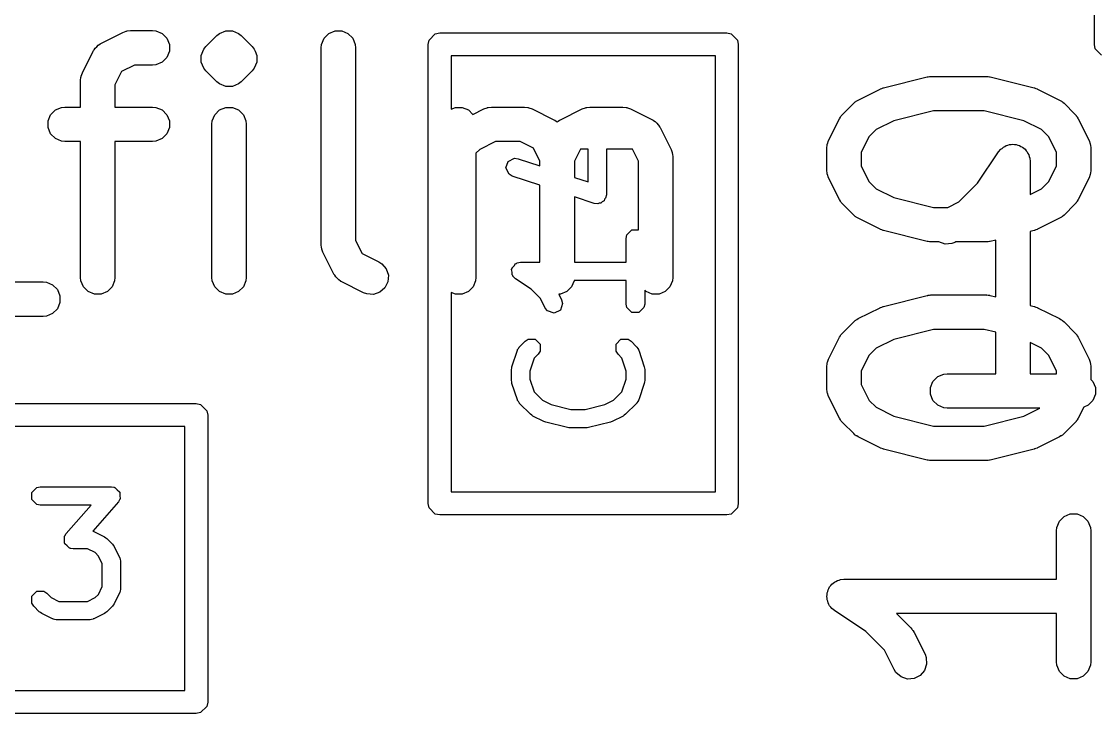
# Model space of a CAD drawing. Header units: inches. Extents: x 1.92 to 4.46, y -4.34 to -2.08.
# Drawn here: x 2.6882 to 2.8727, y -3.4278 to -3.3091 of the extents above; entities that cross this region are included whole.
import ezdxf

# ---------------------------------------------------------------- set-up
doc = ezdxf.new("R2010")
doc.units = ezdxf.units.IN
doc.header["$MEASUREMENT"] = 0
doc.layers.add('BLACK', color=250, linetype='CONTINUOUS')

msp = doc.modelspace()

# ---------------------------------------------------------------- linework, layer by layer
at = {"layer": 'BLACK', "linetype": 'CONTINUOUS'}
for p, q in [((2.87205, -3.31299), (2.87205, -3.29665)), ((2.70179, -3.31281), (2.70554, -3.31093)), ((2.70554, -3.31093), (2.70608, -3.31073)), ((2.70608, -3.31073), (2.70619, -3.31072)), ((2.70619, -3.31072), (2.70629, -3.31068)), ((2.70629, -3.31068), (2.70686, -3.31062)), ((2.70686, -3.31062), (2.71061, -3.31062)), ((2.71061, -3.31062), (2.71119, -3.31068)), ((2.71119, -3.31068), (2.71225, -3.31112)), ((2.71225, -3.31112), (2.71307, -3.31194)), ((2.72165, -3.31149), (2.72209, -3.31112)), ((2.72209, -3.31112), (2.72316, -3.31068)), ((2.72316, -3.31068), (2.72431, -3.31068)), ((2.72431, -3.31068), (2.72431, -3.31068)), ((2.72431, -3.31068), (2.72538, -3.31112)), ((2.72538, -3.31112), (2.72582, -3.31149)), ((2.74003, -3.31194), (2.74084, -3.31112)), ((2.74084, -3.31112), (2.74191, -3.31068)), ((2.74191, -3.31068), (2.74306, -3.31068)), ((2.74306, -3.31068), (2.74412, -3.31112)), ((2.74412, -3.31112), (2.74494, -3.31194)), ((2.75802, -3.31224), (2.75909, -3.31117)), ((2.75909, -3.31117), (2.75984, -3.31102)), ((2.75984, -3.31102), (2.80906, -3.31102)), ((2.80906, -3.31102), (2.80981, -3.31117)), ((2.80981, -3.31117), (2.81087, -3.31224)), ((2.7013, -3.31312), (2.70159, -3.31293)), ((2.70159, -3.31293), (2.70165, -3.31289)), ((2.70165, -3.31289), (2.7017, -3.31287)), ((2.7017, -3.31287), (2.70179, -3.31281)), ((2.71307, -3.31194), (2.71351, -3.313)), ((2.71351, -3.313), (2.71351, -3.31415)), ((2.71977, -3.31336), (2.72165, -3.31149)), ((2.72582, -3.31149), (2.7277, -3.31336)), ((2.73953, -3.31358), (2.73959, -3.313)), ((2.73959, -3.313), (2.74003, -3.31194)), ((2.74494, -3.31194), (2.74538, -3.313)), ((2.74538, -3.313), (2.74543, -3.31358)), ((2.75787, -3.31299), (2.75802, -3.31224)), ((2.75787, -3.39173), (2.75787, -3.31299)), ((2.81087, -3.31224), (2.81102, -3.31299)), ((2.81102, -3.31299), (2.81102, -3.39173)), ((2.8722, -3.31375), (2.87205, -3.31299)), ((2.6986, -3.31788), (2.70047, -3.31413)), ((2.70047, -3.31413), (2.70053, -3.31403)), ((2.70053, -3.31403), (2.70055, -3.31399)), ((2.70055, -3.31399), (2.7006, -3.31393)), ((2.7006, -3.31393), (2.70078, -3.31364)), ((2.70078, -3.31364), (2.70106, -3.3134)), ((2.70106, -3.3134), (2.7013, -3.31312)), ((2.71351, -3.31415), (2.71307, -3.31522)), ((2.71896, -3.31487), (2.7194, -3.31381)), ((2.7194, -3.31381), (2.71977, -3.31336)), ((2.7277, -3.31336), (2.72806, -3.31381)), ((2.72806, -3.31381), (2.72821, -3.31415)), ((2.72821, -3.31415), (2.72851, -3.31487)), ((2.73953, -3.34732), (2.73953, -3.31358)), ((2.74543, -3.31358), (2.74543, -3.34662)), ((2.87326, -3.31481), (2.8722, -3.31375)), ((2.70756, -3.31653), (2.70531, -3.31765)), ((2.71061, -3.31653), (2.70756, -3.31653)), ((2.71119, -3.31647), (2.71061, -3.31653)), ((2.71225, -3.31603), (2.71119, -3.31647)), ((2.71307, -3.31522), (2.71225, -3.31603)), ((2.71896, -3.31603), (2.71896, -3.31487)), ((2.7194, -3.31709), (2.71896, -3.31603)), ((2.72851, -3.31603), (2.72806, -3.31709)), ((2.72851, -3.31487), (2.72851, -3.31603)), ((2.76181, -3.31496), (2.76181, -3.3241)), ((2.80709, -3.31496), (2.76181, -3.31496)), ((2.80709, -3.38976), (2.80709, -3.31496)), ((2.69834, -3.31862), (2.69838, -3.31853)), ((2.69838, -3.31853), (2.69839, -3.31842)), ((2.69839, -3.31842), (2.6986, -3.31788)), ((2.70531, -3.31765), (2.70419, -3.3199)), ((2.71977, -3.31754), (2.7194, -3.31709)), ((2.72165, -3.31941), (2.71977, -3.31754)), ((2.7277, -3.31754), (2.72582, -3.31941)), ((2.72806, -3.31709), (2.7277, -3.31754)), ((2.84341, -3.31856), (2.84351, -3.31855)), ((2.84351, -3.31855), (2.84355, -3.31853)), ((2.84355, -3.31853), (2.84377, -3.31851)), ((2.84377, -3.31851), (2.84398, -3.31848)), ((2.84398, -3.31848), (2.84402, -3.31849)), ((2.84402, -3.31849), (2.84412, -3.31848)), ((2.84412, -3.31848), (2.8535, -3.31848)), ((2.8535, -3.31848), (2.8536, -3.31849)), ((2.8536, -3.31849), (2.85364, -3.31848)), ((2.85364, -3.31848), (2.85386, -3.31851)), ((2.85386, -3.31851), (2.85407, -3.31853)), ((2.85407, -3.31853), (2.85411, -3.31855)), ((2.85411, -3.31855), (2.85421, -3.31856)), ((2.69828, -3.3192), (2.69834, -3.31862)), ((2.69828, -3.32375), (2.69828, -3.3192)), ((2.70419, -3.3199), (2.70419, -3.32375)), ((2.72209, -3.31978), (2.72165, -3.31941)), ((2.72316, -3.32022), (2.72209, -3.31978)), ((2.72431, -3.32022), (2.72316, -3.32022)), ((2.72316, -3.32022), (2.72316, -3.32022)), ((2.72538, -3.31978), (2.72431, -3.32022)), ((2.72431, -3.32022), (2.72431, -3.32022)), ((2.72582, -3.31941), (2.72538, -3.31978)), ((2.83591, -3.32044), (2.84341, -3.31856)), ((2.85421, -3.31856), (2.86171, -3.32044)), ((2.83156, -3.32254), (2.83531, -3.32066)), ((2.83531, -3.32066), (2.83535, -3.32065)), ((2.83535, -3.32065), (2.83536, -3.32063)), ((2.83536, -3.32063), (2.83561, -3.32055)), ((2.83561, -3.32055), (2.83585, -3.32046)), ((2.83585, -3.32046), (2.83587, -3.32045)), ((2.83587, -3.32045), (2.83591, -3.32044)), ((2.86171, -3.32044), (2.86176, -3.32045)), ((2.86176, -3.32045), (2.86178, -3.32046)), ((2.86178, -3.32046), (2.86202, -3.32055)), ((2.86202, -3.32055), (2.86226, -3.32063)), ((2.86226, -3.32063), (2.86228, -3.32065)), ((2.86228, -3.32065), (2.86232, -3.32066)), ((2.86232, -3.32066), (2.86607, -3.32254)), ((2.69397, -3.32424), (2.69504, -3.3238)), ((2.69504, -3.3238), (2.69561, -3.32375)), ((2.69561, -3.32375), (2.69828, -3.32375)), ((2.70419, -3.32375), (2.71061, -3.32375)), ((2.71061, -3.32375), (2.71119, -3.3238)), ((2.71119, -3.3238), (2.71225, -3.32424)), ((2.72209, -3.32424), (2.72316, -3.3238)), ((2.72316, -3.3238), (2.72431, -3.3238)), ((2.72431, -3.3238), (2.72538, -3.32424)), ((2.76181, -3.3241), (2.76253, -3.3238)), ((2.76253, -3.3238), (2.76368, -3.3238)), ((2.76368, -3.3238), (2.76475, -3.32424)), ((2.76551, -3.32501), (2.76741, -3.32406)), ((2.76741, -3.32406), (2.76795, -3.32385)), ((2.76795, -3.32385), (2.76805, -3.32384)), ((2.76805, -3.32384), (2.76815, -3.3238)), ((2.76815, -3.3238), (2.76873, -3.32375)), ((2.76873, -3.32375), (2.77435, -3.32375)), ((2.77435, -3.32375), (2.77493, -3.3238)), ((2.77493, -3.3238), (2.77503, -3.32384)), ((2.77503, -3.32384), (2.77513, -3.32385)), ((2.77513, -3.32385), (2.77567, -3.32406)), ((2.77567, -3.32406), (2.77942, -3.32593)), ((2.78053, -3.32593), (2.78428, -3.32406)), ((2.78428, -3.32406), (2.78482, -3.32385)), ((2.78482, -3.32385), (2.78493, -3.32384)), ((2.78493, -3.32384), (2.78503, -3.3238)), ((2.78503, -3.3238), (2.7856, -3.32375)), ((2.7856, -3.32375), (2.79123, -3.32375)), ((2.79123, -3.32375), (2.7918, -3.3238)), ((2.7918, -3.3238), (2.7919, -3.32384)), ((2.7919, -3.32384), (2.79201, -3.32385)), ((2.79201, -3.32385), (2.79255, -3.32406)), ((2.79255, -3.32406), (2.7963, -3.32593)), ((2.82891, -3.32496), (2.83079, -3.32309)), ((2.83079, -3.32309), (2.83101, -3.3229)), ((2.83101, -3.3229), (2.83107, -3.32285)), ((2.83107, -3.32285), (2.83115, -3.32279)), ((2.83115, -3.32279), (2.83124, -3.32272)), ((2.83124, -3.32272), (2.83131, -3.32269)), ((2.83131, -3.32269), (2.83156, -3.32254)), ((2.86607, -3.32254), (2.86632, -3.32269)), ((2.86632, -3.32269), (2.86639, -3.32272)), ((2.86639, -3.32272), (2.86647, -3.32279)), ((2.86647, -3.32279), (2.86656, -3.32285)), ((2.86656, -3.32285), (2.86661, -3.3229)), ((2.86661, -3.3229), (2.86684, -3.32309)), ((2.86684, -3.32309), (2.86871, -3.32496)), ((2.69272, -3.32612), (2.69316, -3.32506)), ((2.69316, -3.32506), (2.69397, -3.32424)), ((2.71225, -3.32424), (2.71307, -3.32506)), ((2.71307, -3.32506), (2.71351, -3.32612)), ((2.72084, -3.32612), (2.72128, -3.32506)), ((2.72128, -3.32506), (2.72209, -3.32424)), ((2.72538, -3.32424), (2.72619, -3.32506)), ((2.72619, -3.32506), (2.72663, -3.32612)), ((2.76475, -3.32424), (2.76551, -3.32501)), ((2.77942, -3.32593), (2.77952, -3.32599)), ((2.78044, -3.32599), (2.78053, -3.32593)), ((2.7963, -3.32593), (2.79639, -3.32599)), ((2.82649, -3.32948), (2.82836, -3.32573)), ((2.82836, -3.32573), (2.82852, -3.32548)), ((2.82852, -3.32548), (2.82855, -3.32541)), ((2.82855, -3.32541), (2.82861, -3.32533)), ((2.82861, -3.32533), (2.82867, -3.32524)), ((2.82867, -3.32524), (2.82873, -3.32519)), ((2.82873, -3.32519), (2.82891, -3.32496)), ((2.84449, -3.32438), (2.83766, -3.32609)), ((2.85314, -3.32438), (2.84449, -3.32438)), ((2.85997, -3.32609), (2.85314, -3.32438)), ((2.86871, -3.32496), (2.8689, -3.32519)), ((2.8689, -3.32519), (2.86895, -3.32524)), ((2.86895, -3.32524), (2.86901, -3.32533)), ((2.86901, -3.32533), (2.86908, -3.32541)), ((2.86908, -3.32541), (2.86911, -3.32548)), ((2.86911, -3.32548), (2.86926, -3.32573)), ((2.86926, -3.32573), (2.87114, -3.32948)), ((2.69272, -3.32727), (2.69272, -3.32612)), ((2.69316, -3.32834), (2.69272, -3.32727)), ((2.71351, -3.32727), (2.71307, -3.32834)), ((2.71351, -3.32612), (2.71351, -3.32727)), ((2.72078, -3.3267), (2.72084, -3.32612)), ((2.72078, -3.35295), (2.72078, -3.3267)), ((2.72663, -3.32612), (2.72669, -3.3267)), ((2.72669, -3.3267), (2.72669, -3.35295)), ((2.77952, -3.32599), (2.77957, -3.32601)), ((2.77957, -3.32601), (2.77962, -3.32606)), ((2.77962, -3.32606), (2.77991, -3.32624)), ((2.77991, -3.32624), (2.77998, -3.32632)), ((2.77998, -3.32632), (2.78004, -3.32624)), ((2.78004, -3.32624), (2.78033, -3.32606)), ((2.78033, -3.32606), (2.78039, -3.32601)), ((2.78039, -3.32601), (2.78044, -3.32599)), ((2.79639, -3.32599), (2.79644, -3.32601)), ((2.79644, -3.32601), (2.79649, -3.32606)), ((2.79649, -3.32606), (2.79679, -3.32624)), ((2.79679, -3.32624), (2.79703, -3.32652)), ((2.79703, -3.32652), (2.79731, -3.32676)), ((2.79731, -3.32676), (2.79749, -3.32705)), ((2.79749, -3.32705), (2.79754, -3.32711)), ((2.79754, -3.32711), (2.79756, -3.32716)), ((2.79756, -3.32716), (2.79762, -3.32725)), ((2.79762, -3.32725), (2.79949, -3.331)), ((2.83463, -3.3276), (2.83343, -3.3288)), ((2.83766, -3.32609), (2.83463, -3.3276)), ((2.863, -3.3276), (2.85997, -3.32609)), ((2.8642, -3.3288), (2.863, -3.3276)), ((2.69397, -3.32915), (2.69316, -3.32834)), ((2.69504, -3.32959), (2.69397, -3.32915)), ((2.69561, -3.32965), (2.69504, -3.32959)), ((2.71119, -3.32959), (2.71061, -3.32965)), ((2.71225, -3.32915), (2.71119, -3.32959)), ((2.71307, -3.32834), (2.71225, -3.32915)), ((2.82628, -3.33002), (2.82649, -3.32948)), ((2.83343, -3.3288), (2.83208, -3.3315)), ((2.86554, -3.3315), (2.8642, -3.3288)), ((2.87114, -3.32948), (2.87134, -3.33002)), ((2.69828, -3.32965), (2.69561, -3.32965)), ((2.69828, -3.35295), (2.69828, -3.32965)), ((2.71061, -3.32965), (2.70419, -3.32965)), ((2.70419, -3.32965), (2.70419, -3.35295)), ((2.76673, -3.331), (2.76606, -3.33167)), ((2.76943, -3.32965), (2.76673, -3.331)), ((2.77366, -3.32965), (2.76943, -3.32965)), ((2.7759, -3.33077), (2.77366, -3.32965)), ((2.77702, -3.33302), (2.7759, -3.33077)), ((2.78395, -3.33097), (2.78293, -3.33302)), ((2.78526, -3.33097), (2.78395, -3.33097)), ((2.78526, -3.33659), (2.78526, -3.33097)), ((2.7884, -3.33097), (2.7884, -3.33877)), ((2.79287, -3.33097), (2.7884, -3.33097)), ((2.7939, -3.33302), (2.79287, -3.33097)), ((2.79949, -3.331), (2.7997, -3.33154)), ((2.82617, -3.3308), (2.82623, -3.33023)), ((2.82617, -3.33455), (2.82617, -3.3308)), ((2.82623, -3.33023), (2.82627, -3.33013)), ((2.82627, -3.33013), (2.82628, -3.33002)), ((2.85204, -3.33681), (2.85562, -3.33143)), ((2.85562, -3.33143), (2.85562, -3.33142)), ((2.85562, -3.33142), (2.85563, -3.33142)), ((2.85563, -3.33142), (2.85599, -3.33098)), ((2.85563, -3.33142), (2.85563, -3.33142)), ((2.85599, -3.33098), (2.85623, -3.33082)), ((2.85623, -3.33082), (2.85644, -3.33061)), ((2.85644, -3.33061), (2.85671, -3.3305)), ((2.85671, -3.3305), (2.85695, -3.33034)), ((2.85695, -3.33034), (2.85723, -3.33028)), ((2.85723, -3.33028), (2.8575, -3.33017)), ((2.8575, -3.33017), (2.85779, -3.33017)), ((2.85779, -3.33017), (2.85808, -3.33011)), ((2.85808, -3.33011), (2.85836, -3.33017)), ((2.85836, -3.33017), (2.85866, -3.33017)), ((2.85866, -3.33017), (2.85892, -3.33028)), ((2.85892, -3.33028), (2.85921, -3.33033)), ((2.85921, -3.33033), (2.85945, -3.3305)), ((2.85945, -3.3305), (2.85972, -3.33061)), ((2.85972, -3.33061), (2.85993, -3.33081)), ((2.85993, -3.33081), (2.86017, -3.33097)), ((2.86017, -3.33097), (2.86033, -3.33122)), ((2.86033, -3.33122), (2.86054, -3.33142)), ((2.86054, -3.33142), (2.86065, -3.33169)), ((2.87134, -3.33002), (2.87135, -3.33013)), ((2.87135, -3.33013), (2.87139, -3.33023)), ((2.87139, -3.33023), (2.87145, -3.3308)), ((2.87145, -3.3308), (2.87145, -3.33455)), ((2.76606, -3.33167), (2.76606, -3.35295)), ((2.7712, -3.33419), (2.77158, -3.33305)), ((2.77158, -3.33305), (2.77266, -3.33251)), ((2.77266, -3.33251), (2.77327, -3.33259)), ((2.77327, -3.33259), (2.77702, -3.33384)), ((2.77702, -3.33384), (2.77702, -3.33302)), ((2.78293, -3.33302), (2.78293, -3.33581)), ((2.7939, -3.34481), (2.7939, -3.33302)), ((2.7997, -3.33154), (2.79971, -3.33165)), ((2.79971, -3.33165), (2.79975, -3.33175)), ((2.79975, -3.33175), (2.7998, -3.33232)), ((2.7998, -3.33232), (2.7998, -3.35295)), ((2.83208, -3.3315), (2.83208, -3.33385)), ((2.86065, -3.33169), (2.86081, -3.33193)), ((2.86081, -3.33193), (2.86086, -3.33222)), ((2.86086, -3.33222), (2.86098, -3.33249)), ((2.86098, -3.33249), (2.86103, -3.33306)), ((2.86103, -3.33306), (2.86103, -3.33306)), ((2.86103, -3.33306), (2.86103, -3.33306)), ((2.86103, -3.33306), (2.86103, -3.33306)), ((2.86103, -3.33306), (2.86103, -3.33873)), ((2.86554, -3.33385), (2.86554, -3.3315)), ((2.77174, -3.33527), (2.7712, -3.33419)), ((2.82623, -3.33513), (2.82617, -3.33455)), ((2.82627, -3.33523), (2.82623, -3.33513)), ((2.83208, -3.33385), (2.83343, -3.33655)), ((2.8642, -3.33655), (2.86554, -3.33385)), ((2.87139, -3.33513), (2.87135, -3.33523)), ((2.87145, -3.33455), (2.87139, -3.33513)), ((2.77227, -3.33558), (2.77174, -3.33527)), ((2.77702, -3.33716), (2.77227, -3.33558)), ((2.78293, -3.33581), (2.78526, -3.33659)), ((2.82628, -3.33533), (2.82627, -3.33523)), ((2.82649, -3.33587), (2.82628, -3.33533)), ((2.82836, -3.33962), (2.82649, -3.33587)), ((2.83343, -3.33655), (2.83463, -3.33775)), ((2.84883, -3.34001), (2.85204, -3.33681)), ((2.863, -3.33775), (2.8642, -3.33655)), ((2.87114, -3.33587), (2.86926, -3.33962)), ((2.87134, -3.33533), (2.87114, -3.33587)), ((2.87135, -3.33523), (2.87134, -3.33533)), ((2.77702, -3.35032), (2.77702, -3.33716)), ((2.7884, -3.33877), (2.78828, -3.33937)), ((2.83463, -3.33775), (2.83766, -3.33926)), ((2.86103, -3.33873), (2.863, -3.33775)), ((2.78633, -3.34026), (2.78293, -3.33913)), ((2.78293, -3.33913), (2.78293, -3.35032)), ((2.78694, -3.34034), (2.78633, -3.34026)), ((2.78717, -3.34023), (2.78694, -3.34034)), ((2.78743, -3.34023), (2.78717, -3.34023)), ((2.78769, -3.33997), (2.78743, -3.34023)), ((2.78802, -3.3398), (2.78769, -3.33997)), ((2.7881, -3.33956), (2.78802, -3.3398)), ((2.78828, -3.33937), (2.7881, -3.33956)), ((2.82852, -3.33987), (2.82836, -3.33962)), ((2.82855, -3.33994), (2.82852, -3.33987)), ((2.82861, -3.34002), (2.82855, -3.33994)), ((2.82867, -3.34011), (2.82861, -3.34002)), ((2.82873, -3.34016), (2.82867, -3.34011)), ((2.82891, -3.34039), (2.82873, -3.34016)), ((2.83079, -3.34226), (2.82891, -3.34039)), ((2.83766, -3.33926), (2.84449, -3.34097)), ((2.84691, -3.34097), (2.84883, -3.34001)), ((2.86871, -3.34039), (2.86684, -3.34226)), ((2.8689, -3.34016), (2.86871, -3.34039)), ((2.86895, -3.34011), (2.8689, -3.34016)), ((2.86901, -3.34002), (2.86895, -3.34011)), ((2.86908, -3.33994), (2.86901, -3.34002)), ((2.86911, -3.33987), (2.86908, -3.33994)), ((2.86926, -3.33962), (2.86911, -3.33987)), ((2.83101, -3.34245), (2.83079, -3.34226)), ((2.83107, -3.34251), (2.83101, -3.34245)), ((2.83115, -3.34256), (2.83107, -3.34251)), ((2.84449, -3.34097), (2.84691, -3.34097)), ((2.86656, -3.34251), (2.86647, -3.34256)), ((2.86661, -3.34245), (2.86656, -3.34251)), ((2.86684, -3.34226), (2.86661, -3.34245)), ((2.83124, -3.34263), (2.83115, -3.34256)), ((2.83131, -3.34266), (2.83124, -3.34263)), ((2.83156, -3.34282), (2.83131, -3.34266)), ((2.83531, -3.34469), (2.83156, -3.34282)), ((2.86607, -3.34282), (2.86232, -3.34469)), ((2.86632, -3.34266), (2.86607, -3.34282)), ((2.86639, -3.34263), (2.86632, -3.34266)), ((2.86647, -3.34256), (2.86639, -3.34263)), ((2.79182, -3.34627), (2.79194, -3.34567)), ((2.79194, -3.34567), (2.79279, -3.34481)), ((2.79279, -3.34481), (2.7939, -3.34481)), ((2.83535, -3.34471), (2.83531, -3.34469)), ((2.83536, -3.34472), (2.83535, -3.34471)), ((2.83561, -3.34481), (2.83536, -3.34472)), ((2.83585, -3.3449), (2.83561, -3.34481)), ((2.83587, -3.3449), (2.83585, -3.3449)), ((2.83591, -3.34492), (2.83587, -3.3449)), ((2.84341, -3.34679), (2.83591, -3.34492)), ((2.86171, -3.34492), (2.86103, -3.34509)), ((2.86103, -3.34509), (2.86103, -3.35776)), ((2.86176, -3.3449), (2.86171, -3.34492)), ((2.86178, -3.3449), (2.86176, -3.3449)), ((2.86202, -3.34481), (2.86178, -3.3449)), ((2.86226, -3.34472), (2.86202, -3.34481)), ((2.86228, -3.34471), (2.86226, -3.34472)), ((2.86232, -3.34469), (2.86228, -3.34471)), ((2.73959, -3.3479), (2.73953, -3.34732)), ((2.73963, -3.348), (2.73959, -3.3479)), ((2.73963, -3.3481), (2.73963, -3.348)), ((2.74543, -3.34662), (2.74656, -3.34887)), ((2.79182, -3.35032), (2.79182, -3.34627)), ((2.84351, -3.34681), (2.84341, -3.34679)), ((2.84355, -3.34682), (2.84351, -3.34681)), ((2.84377, -3.34684), (2.84355, -3.34682)), ((2.84398, -3.34687), (2.84377, -3.34684)), ((2.84402, -3.34687), (2.84398, -3.34687)), ((2.84412, -3.34688), (2.84402, -3.34687)), ((2.84537, -3.34688), (2.84412, -3.34688)), ((2.84646, -3.34724), (2.84537, -3.34688)), ((2.84761, -3.34716), (2.84646, -3.34724)), ((2.84815, -3.34695), (2.84761, -3.34716)), ((2.8483, -3.34688), (2.84815, -3.34695)), ((2.8535, -3.34688), (2.8483, -3.34688)), ((2.8536, -3.34687), (2.8535, -3.34688)), ((2.85364, -3.34687), (2.8536, -3.34687)), ((2.85386, -3.34684), (2.85364, -3.34687)), ((2.85407, -3.34682), (2.85386, -3.34684)), ((2.85411, -3.34681), (2.85407, -3.34682)), ((2.85421, -3.34679), (2.85411, -3.34681)), ((2.85513, -3.34656), (2.85421, -3.34679)), ((2.85513, -3.35629), (2.85513, -3.34656)), ((2.73984, -3.34864), (2.73963, -3.3481)), ((2.74172, -3.35239), (2.73984, -3.34864)), ((2.74656, -3.34887), (2.74943, -3.3503)), ((2.74943, -3.3503), (2.74992, -3.35061)), ((2.74992, -3.35061), (2.75067, -3.35148)), ((2.75067, -3.35148), (2.75104, -3.35258)), ((2.77216, -3.35159), (2.77225, -3.35145)), ((2.77225, -3.35204), (2.77216, -3.35159)), ((2.77225, -3.35129), (2.77258, -3.35097)), ((2.77225, -3.35145), (2.77225, -3.35129)), ((2.77258, -3.35097), (2.77283, -3.35058)), ((2.77283, -3.35058), (2.77299, -3.35055)), ((2.77299, -3.35055), (2.7731, -3.35044)), ((2.7731, -3.35044), (2.77371, -3.35032)), ((2.77371, -3.35032), (2.77702, -3.35032)), ((2.78293, -3.35032), (2.79182, -3.35032)), ((2.69834, -3.35352), (2.69828, -3.35295)), ((2.69878, -3.35459), (2.69834, -3.35352)), ((2.70413, -3.35352), (2.70369, -3.35459)), ((2.70419, -3.35295), (2.70413, -3.35352)), ((2.72084, -3.35352), (2.72078, -3.35295)), ((2.72128, -3.35459), (2.72084, -3.35352)), ((2.72663, -3.35352), (2.72619, -3.35459)), ((2.72669, -3.35295), (2.72663, -3.35352)), ((2.74178, -3.35249), (2.74172, -3.35239)), ((2.74179, -3.35253), (2.74178, -3.35249)), ((2.74184, -3.35259), (2.74179, -3.35253)), ((2.74202, -3.35288), (2.74184, -3.35259)), ((2.7423, -3.35312), (2.74202, -3.35288)), ((2.74255, -3.3534), (2.7423, -3.35312)), ((2.74284, -3.35359), (2.74255, -3.3534)), ((2.74289, -3.35364), (2.74284, -3.35359)), ((2.75104, -3.35258), (2.75095, -3.35373)), ((2.766, -3.35352), (2.76556, -3.35459)), ((2.76606, -3.35295), (2.766, -3.35352)), ((2.77225, -3.3525), (2.77225, -3.35204)), ((2.77237, -3.35261), (2.77225, -3.3525)), ((2.7724, -3.35277), (2.77237, -3.35261)), ((2.77283, -3.3532), (2.7724, -3.35277)), ((2.77552, -3.35499), (2.77283, -3.3532)), ((2.78287, -3.35352), (2.78243, -3.35459)), ((2.78288, -3.35347), (2.78287, -3.35352)), ((2.79182, -3.35347), (2.78288, -3.35347)), ((2.79182, -3.35752), (2.79182, -3.35347)), ((2.79975, -3.35352), (2.79931, -3.35459)), ((2.7998, -3.35295), (2.79975, -3.35352)), ((2.66187, -3.35374), (2.69186, -3.35374)), ((2.69186, -3.35374), (2.69244, -3.3538)), ((2.69244, -3.3538), (2.6935, -3.35424)), ((2.6935, -3.35424), (2.69432, -3.35505)), ((2.69432, -3.35505), (2.69476, -3.35612)), ((2.6996, -3.3554), (2.69878, -3.35459)), ((2.70066, -3.35584), (2.6996, -3.3554)), ((2.70288, -3.3554), (2.70181, -3.35584)), ((2.70369, -3.35459), (2.70288, -3.3554)), ((2.72209, -3.3554), (2.72128, -3.35459)), ((2.72316, -3.35584), (2.72209, -3.3554)), ((2.72538, -3.3554), (2.72431, -3.35584)), ((2.72619, -3.35459), (2.72538, -3.3554)), ((2.74294, -3.35365), (2.74289, -3.35364)), ((2.74304, -3.35371), (2.74294, -3.35365)), ((2.74679, -3.35559), (2.74304, -3.35371)), ((2.75044, -3.35476), (2.74957, -3.35551)), ((2.75095, -3.35373), (2.75044, -3.35476)), ((2.76475, -3.3554), (2.76368, -3.35584)), ((2.76556, -3.35459), (2.76475, -3.3554)), ((2.7771, -3.35658), (2.77552, -3.35499)), ((2.78162, -3.3554), (2.78055, -3.35584)), ((2.78243, -3.35459), (2.78162, -3.3554)), ((2.79521, -3.3554), (2.79497, -3.35516)), ((2.79497, -3.35516), (2.79497, -3.35752)), ((2.79627, -3.35584), (2.79521, -3.3554)), ((2.79849, -3.3554), (2.79743, -3.35584)), ((2.79931, -3.35459), (2.79849, -3.3554)), ((2.69476, -3.35727), (2.69432, -3.35834)), ((2.69476, -3.35612), (2.69476, -3.35727)), ((2.70181, -3.35584), (2.70066, -3.35584)), ((2.72431, -3.35584), (2.72316, -3.35584)), ((2.74733, -3.35579), (2.74679, -3.35559)), ((2.74848, -3.35588), (2.74733, -3.35579)), ((2.74957, -3.35551), (2.74848, -3.35588)), ((2.76253, -3.35584), (2.76181, -3.35554)), ((2.76181, -3.35554), (2.76181, -3.38976)), ((2.76368, -3.35584), (2.76253, -3.35584)), ((2.77792, -3.35822), (2.7771, -3.35658)), ((2.78055, -3.35584), (2.78025, -3.35584)), ((2.78025, -3.35584), (2.78074, -3.35681)), ((2.78074, -3.35681), (2.7809, -3.35741)), ((2.79743, -3.35584), (2.79627, -3.35584)), ((2.83591, -3.35793), (2.84341, -3.35606)), ((2.84341, -3.35606), (2.84351, -3.35604)), ((2.84351, -3.35604), (2.84355, -3.35603)), ((2.84355, -3.35603), (2.84377, -3.35601)), ((2.84377, -3.35601), (2.84398, -3.35597)), ((2.84398, -3.35597), (2.84402, -3.35598)), ((2.84402, -3.35598), (2.84412, -3.35597)), ((2.84412, -3.35597), (2.8535, -3.35597)), ((2.8535, -3.35597), (2.8536, -3.35598)), ((2.8536, -3.35598), (2.85364, -3.35597)), ((2.85364, -3.35597), (2.85386, -3.35601)), ((2.85386, -3.35601), (2.85407, -3.35603)), ((2.85407, -3.35603), (2.85411, -3.35604)), ((2.85411, -3.35604), (2.85421, -3.35606)), ((2.85421, -3.35606), (2.85513, -3.35629)), ((2.6935, -3.35915), (2.69244, -3.35959)), ((2.69432, -3.35834), (2.6935, -3.35915)), ((2.7783, -3.35871), (2.77792, -3.35822)), ((2.77944, -3.35909), (2.7783, -3.35871)), ((2.78052, -3.35855), (2.77944, -3.35909)), ((2.7809, -3.35741), (2.78052, -3.35855)), ((2.79194, -3.35812), (2.79182, -3.35752)), ((2.79279, -3.35897), (2.79194, -3.35812)), ((2.79399, -3.35897), (2.79279, -3.35897)), ((2.79485, -3.35812), (2.79399, -3.35897)), ((2.79497, -3.35752), (2.79485, -3.35812)), ((2.83156, -3.36003), (2.83531, -3.35816)), ((2.83531, -3.35816), (2.83535, -3.35814)), ((2.83535, -3.35814), (2.83536, -3.35813)), ((2.83536, -3.35813), (2.83561, -3.35804)), ((2.83561, -3.35804), (2.83585, -3.35795)), ((2.83585, -3.35795), (2.83587, -3.35795)), ((2.83587, -3.35795), (2.83591, -3.35793)), ((2.86103, -3.35776), (2.86171, -3.35793)), ((2.86171, -3.35793), (2.86176, -3.35795)), ((2.86176, -3.35795), (2.86178, -3.35795)), ((2.86178, -3.35795), (2.86202, -3.35804)), ((2.86202, -3.35804), (2.86226, -3.35813)), ((2.86226, -3.35813), (2.86228, -3.35814)), ((2.86228, -3.35814), (2.86232, -3.35816)), ((2.86232, -3.35816), (2.86607, -3.36003)), ((2.69186, -3.35965), (2.66187, -3.35965)), ((2.69244, -3.35959), (2.69186, -3.35965)), ((2.82891, -3.36246), (2.83079, -3.36059)), ((2.83079, -3.36059), (2.83101, -3.3604)), ((2.83101, -3.3604), (2.83107, -3.36034)), ((2.83107, -3.36034), (2.83115, -3.36028)), ((2.83115, -3.36028), (2.83124, -3.36022)), ((2.83124, -3.36022), (2.83131, -3.36019)), ((2.83131, -3.36019), (2.83156, -3.36003)), ((2.86607, -3.36003), (2.86632, -3.36019)), ((2.86632, -3.36019), (2.86639, -3.36022)), ((2.86639, -3.36022), (2.86647, -3.36028)), ((2.86647, -3.36028), (2.86656, -3.36034)), ((2.86656, -3.36034), (2.86661, -3.3604)), ((2.86661, -3.3604), (2.86684, -3.36059)), ((2.86684, -3.36059), (2.86871, -3.36246)), ((2.82855, -3.36291), (2.82861, -3.36283)), ((2.82861, -3.36283), (2.82867, -3.36274)), ((2.82867, -3.36274), (2.82873, -3.36269)), ((2.82873, -3.36269), (2.82891, -3.36246)), ((2.84449, -3.36188), (2.83766, -3.36358)), ((2.85314, -3.36188), (2.84449, -3.36188)), ((2.85513, -3.36237), (2.85314, -3.36188)), ((2.85513, -3.36948), (2.85513, -3.36237)), ((2.86871, -3.36246), (2.8689, -3.36269)), ((2.8689, -3.36269), (2.86895, -3.36274)), ((2.86895, -3.36274), (2.86901, -3.36283)), ((2.86901, -3.36283), (2.86908, -3.36291)), ((2.77353, -3.36484), (2.77447, -3.3639)), ((2.77447, -3.3639), (2.77498, -3.36356)), ((2.77498, -3.36356), (2.77618, -3.36356)), ((2.77618, -3.36356), (2.77704, -3.36441)), ((2.77704, -3.36441), (2.77704, -3.36562)), ((2.79006, -3.36441), (2.79091, -3.36356)), ((2.79006, -3.36562), (2.79006, -3.36441)), ((2.79091, -3.36356), (2.79212, -3.36356)), ((2.79212, -3.36356), (2.79263, -3.3639)), ((2.79263, -3.3639), (2.79357, -3.36484)), ((2.82649, -3.36698), (2.82836, -3.36323)), ((2.82836, -3.36323), (2.82852, -3.36298)), ((2.82852, -3.36298), (2.82855, -3.36291)), ((2.83766, -3.36358), (2.83463, -3.3651)), ((2.863, -3.3651), (2.86103, -3.36412)), ((2.86103, -3.36412), (2.86103, -3.36948)), ((2.86908, -3.36291), (2.86911, -3.36298)), ((2.86911, -3.36298), (2.86926, -3.36323)), ((2.86926, -3.36323), (2.87114, -3.36698)), ((2.77221, -3.36827), (2.77315, -3.36546)), ((2.77315, -3.36546), (2.77319, -3.36539)), ((2.77319, -3.36535), (2.77333, -3.36514)), ((2.77319, -3.36539), (2.77319, -3.36535)), ((2.77333, -3.36514), (2.77345, -3.36492)), ((2.77345, -3.36492), (2.77349, -3.36491)), ((2.77349, -3.36491), (2.77353, -3.36484)), ((2.77669, -3.36613), (2.77602, -3.3668)), ((2.77704, -3.36562), (2.77669, -3.36613)), ((2.7904, -3.36613), (2.79006, -3.36562)), ((2.79108, -3.3668), (2.7904, -3.36613)), ((2.79357, -3.36484), (2.79361, -3.36491)), ((2.79361, -3.36491), (2.79364, -3.36492)), ((2.79364, -3.36492), (2.79377, -3.36514)), ((2.79377, -3.36514), (2.79391, -3.36535)), ((2.79391, -3.36535), (2.79391, -3.36539)), ((2.79391, -3.36539), (2.79395, -3.36546)), ((2.79395, -3.36546), (2.79489, -3.36827)), ((2.83343, -3.3663), (2.83208, -3.36899)), ((2.83463, -3.3651), (2.83343, -3.3663)), ((2.8642, -3.3663), (2.863, -3.3651)), ((2.86554, -3.36899), (2.8642, -3.3663)), ((2.77218, -3.36852), (2.77221, -3.36827)), ((2.77602, -3.3668), (2.77528, -3.36902)), ((2.79182, -3.36902), (2.79108, -3.3668)), ((2.79489, -3.36827), (2.79492, -3.36852)), ((2.82617, -3.3683), (2.82623, -3.36772)), ((2.82617, -3.37205), (2.82617, -3.3683)), ((2.82623, -3.36772), (2.82627, -3.36762)), ((2.82627, -3.36762), (2.82628, -3.36752)), ((2.82628, -3.36752), (2.82649, -3.36698)), ((2.87114, -3.36698), (2.87134, -3.36752)), ((2.87134, -3.36752), (2.87135, -3.36762)), ((2.87135, -3.36762), (2.87139, -3.36772)), ((2.87139, -3.36772), (2.87145, -3.3683)), ((2.87145, -3.3683), (2.87145, -3.37046)), ((2.77213, -3.36877), (2.77218, -3.36852)), ((2.77213, -3.37064), (2.77213, -3.36877)), ((2.77528, -3.36902), (2.77528, -3.37039)), ((2.79182, -3.37039), (2.79182, -3.36902)), ((2.79492, -3.36852), (2.79497, -3.36877)), ((2.79497, -3.36877), (2.79497, -3.37064)), ((2.83208, -3.36899), (2.83208, -3.37135)), ((2.84438, -3.37079), (2.84519, -3.36998)), ((2.84519, -3.36998), (2.84626, -3.36954)), ((2.84626, -3.36954), (2.84683, -3.36948)), ((2.84683, -3.36948), (2.85513, -3.36948)), ((2.86103, -3.36948), (2.86554, -3.36948)), ((2.86554, -3.36948), (2.86554, -3.36899)), ((2.77218, -3.37089), (2.77213, -3.37064)), ((2.77221, -3.37114), (2.77218, -3.37089)), ((2.77315, -3.37395), (2.77221, -3.37114)), ((2.77528, -3.37039), (2.77602, -3.3726)), ((2.79108, -3.3726), (2.79182, -3.37039)), ((2.79489, -3.37114), (2.79395, -3.37395)), ((2.79492, -3.37089), (2.79489, -3.37114)), ((2.79497, -3.37064), (2.79492, -3.37089)), ((2.82623, -3.37262), (2.82617, -3.37205)), ((2.83208, -3.37135), (2.83343, -3.37405)), ((2.84394, -3.37186), (2.84438, -3.37079)), ((2.84394, -3.37301), (2.84394, -3.37186)), ((2.87145, -3.37046), (2.87178, -3.37079)), ((2.87178, -3.37079), (2.87222, -3.37186)), ((2.87222, -3.37186), (2.87222, -3.37301)), ((2.77602, -3.3726), (2.77745, -3.37403)), ((2.78965, -3.37403), (2.79108, -3.3726)), ((2.82627, -3.37272), (2.82623, -3.37262)), ((2.82628, -3.37283), (2.82627, -3.37272)), ((2.82649, -3.37337), (2.82628, -3.37283)), ((2.82836, -3.37712), (2.82649, -3.37337)), ((2.84438, -3.37407), (2.84394, -3.37301)), ((2.87222, -3.37301), (2.87178, -3.37407)), ((2.63937, -3.37461), (2.71811, -3.37461)), ((2.71811, -3.37461), (2.71886, -3.37476)), ((2.71886, -3.37476), (2.71993, -3.37582)), ((2.77319, -3.37402), (2.77315, -3.37395)), ((2.77319, -3.37406), (2.77319, -3.37402)), ((2.77333, -3.37427), (2.77319, -3.37406)), ((2.77345, -3.37449), (2.77333, -3.37427)), ((2.77349, -3.3745), (2.77345, -3.37449)), ((2.77353, -3.37457), (2.77349, -3.3745)), ((2.77541, -3.37644), (2.77353, -3.37457)), ((2.77745, -3.37403), (2.77894, -3.37478)), ((2.77894, -3.37478), (2.78234, -3.37563)), ((2.78234, -3.37563), (2.78476, -3.37563)), ((2.78476, -3.37563), (2.78816, -3.37478)), ((2.78816, -3.37478), (2.78965, -3.37403)), ((2.79357, -3.37457), (2.79169, -3.37644)), ((2.79361, -3.3745), (2.79357, -3.37457)), ((2.79364, -3.37449), (2.79361, -3.3745)), ((2.79377, -3.37427), (2.79364, -3.37449)), ((2.79391, -3.37406), (2.79377, -3.37427)), ((2.79395, -3.37395), (2.79391, -3.37402)), ((2.79391, -3.37402), (2.79391, -3.37406)), ((2.83343, -3.37405), (2.83463, -3.37524)), ((2.83463, -3.37524), (2.83766, -3.37676)), ((2.84519, -3.37489), (2.84438, -3.37407)), ((2.84626, -3.37533), (2.84519, -3.37489)), ((2.84683, -3.37539), (2.84626, -3.37533)), ((2.86271, -3.37539), (2.84683, -3.37539)), ((2.85997, -3.37676), (2.86271, -3.37539)), ((2.87022, -3.3752), (2.86926, -3.37712)), ((2.87097, -3.37489), (2.87022, -3.3752)), ((2.87178, -3.37407), (2.87097, -3.37489)), ((2.71993, -3.37582), (2.72008, -3.37657)), ((2.72008, -3.37657), (2.72008, -3.42579)), ((2.77562, -3.37658), (2.77541, -3.37644)), ((2.77581, -3.37674), (2.77562, -3.37658)), ((2.77769, -3.37767), (2.77581, -3.37674)), ((2.79128, -3.37674), (2.78941, -3.37767)), ((2.79148, -3.37658), (2.79128, -3.37674)), ((2.79169, -3.37644), (2.79148, -3.37658)), ((2.82852, -3.37737), (2.82836, -3.37712)), ((2.82855, -3.37744), (2.82852, -3.37737)), ((2.82861, -3.37752), (2.82855, -3.37744)), ((2.82867, -3.37761), (2.82861, -3.37752)), ((2.82873, -3.37766), (2.82867, -3.37761)), ((2.83766, -3.37676), (2.84449, -3.37847)), ((2.85314, -3.37847), (2.85997, -3.37676)), ((2.86895, -3.37761), (2.8689, -3.37766)), ((2.86901, -3.37752), (2.86895, -3.37761)), ((2.86908, -3.37744), (2.86901, -3.37752)), ((2.86911, -3.37737), (2.86908, -3.37744)), ((2.86926, -3.37712), (2.86911, -3.37737)), ((2.71614, -3.37854), (2.64134, -3.37854)), ((2.71614, -3.42382), (2.71614, -3.37854)), ((2.77786, -3.37772), (2.77769, -3.37767)), ((2.77801, -3.37779), (2.77786, -3.37772)), ((2.78176, -3.37873), (2.77801, -3.37779)), ((2.78195, -3.37874), (2.78176, -3.37873)), ((2.78214, -3.37878), (2.78195, -3.37874)), ((2.78496, -3.37878), (2.78214, -3.37878)), ((2.78514, -3.37874), (2.78496, -3.37878)), ((2.78534, -3.37873), (2.78514, -3.37874)), ((2.78909, -3.37779), (2.78534, -3.37873)), ((2.78924, -3.37772), (2.78909, -3.37779)), ((2.78941, -3.37767), (2.78924, -3.37772)), ((2.82891, -3.37788), (2.82873, -3.37766)), ((2.83079, -3.37976), (2.82891, -3.37788)), ((2.84449, -3.37847), (2.85314, -3.37847)), ((2.86871, -3.37788), (2.86684, -3.37976)), ((2.8689, -3.37766), (2.86871, -3.37788)), ((2.83101, -3.37995), (2.83079, -3.37976)), ((2.83107, -3.38), (2.83101, -3.37995)), ((2.83115, -3.38006), (2.83107, -3.38)), ((2.83124, -3.38013), (2.83115, -3.38006)), ((2.83131, -3.38016), (2.83124, -3.38013)), ((2.83156, -3.38031), (2.83131, -3.38016)), ((2.83531, -3.38219), (2.83156, -3.38031)), ((2.86607, -3.38031), (2.86232, -3.38219)), ((2.86632, -3.38016), (2.86607, -3.38031)), ((2.86639, -3.38013), (2.86632, -3.38016)), ((2.86647, -3.38006), (2.86639, -3.38013)), ((2.86656, -3.38), (2.86647, -3.38006)), ((2.86661, -3.37995), (2.86656, -3.38)), ((2.86684, -3.37976), (2.86661, -3.37995)), ((2.83535, -3.3822), (2.83531, -3.38219)), ((2.83536, -3.38222), (2.83535, -3.3822)), ((2.83561, -3.3823), (2.83536, -3.38222)), ((2.83585, -3.38239), (2.83561, -3.3823)), ((2.83587, -3.3824), (2.83585, -3.38239)), ((2.83591, -3.38241), (2.83587, -3.3824)), ((2.84341, -3.38429), (2.83591, -3.38241)), ((2.86171, -3.38241), (2.85421, -3.38429)), ((2.86176, -3.3824), (2.86171, -3.38241)), ((2.86178, -3.38239), (2.86176, -3.3824)), ((2.86202, -3.3823), (2.86178, -3.38239)), ((2.86226, -3.38222), (2.86202, -3.3823)), ((2.86228, -3.3822), (2.86226, -3.38222)), ((2.86232, -3.38219), (2.86228, -3.3822)), ((2.84351, -3.3843), (2.84341, -3.38429)), ((2.84355, -3.38432), (2.84351, -3.3843)), ((2.84377, -3.38434), (2.84355, -3.38432)), ((2.84398, -3.38437), (2.84377, -3.38434)), ((2.84402, -3.38436), (2.84398, -3.38437)), ((2.84412, -3.38437), (2.84402, -3.38436)), ((2.8535, -3.38437), (2.84412, -3.38437)), ((2.8536, -3.38436), (2.8535, -3.38437)), ((2.85364, -3.38437), (2.8536, -3.38436)), ((2.85386, -3.38434), (2.85364, -3.38437)), ((2.85407, -3.38432), (2.85386, -3.38434)), ((2.85411, -3.3843), (2.85407, -3.38432)), ((2.85421, -3.38429), (2.85411, -3.3843)), ((2.68994, -3.38984), (2.69079, -3.38898)), ((2.68994, -3.39104), (2.68994, -3.38984)), ((2.69079, -3.38898), (2.69139, -3.38886)), ((2.69139, -3.38886), (2.70358, -3.38886)), ((2.70358, -3.38886), (2.70402, -3.38895)), ((2.70402, -3.38895), (2.70409, -3.38895)), ((2.70409, -3.38895), (2.70411, -3.38897)), ((2.70411, -3.38897), (2.70418, -3.38898)), ((2.70418, -3.38898), (2.70458, -3.38938)), ((2.70458, -3.38938), (2.70499, -3.38974)), ((2.70499, -3.38974), (2.705, -3.3898)), ((2.705, -3.3898), (2.70504, -3.38984)), ((2.70504, -3.38984), (2.70504, -3.39039)), ((2.70504, -3.39039), (2.70507, -3.39094)), ((2.76181, -3.38976), (2.80709, -3.38976)), ((2.69079, -3.39189), (2.68994, -3.39104)), ((2.69139, -3.39201), (2.69079, -3.39189)), ((2.70011, -3.39201), (2.69139, -3.39201)), ((2.69583, -3.3969), (2.70011, -3.39201)), ((2.70477, -3.39148), (2.70039, -3.39647)), ((2.70499, -3.39109), (2.70477, -3.39148)), ((2.70504, -3.39104), (2.70499, -3.39109)), ((2.70507, -3.39094), (2.70504, -3.39101)), ((2.70504, -3.39101), (2.70504, -3.39104)), ((2.75802, -3.39249), (2.75787, -3.39173)), ((2.81102, -3.39173), (2.81087, -3.39249)), ((2.75909, -3.39355), (2.75802, -3.39249)), ((2.75984, -3.3937), (2.75909, -3.39355)), ((2.80906, -3.3937), (2.75984, -3.3937)), ((2.80981, -3.39355), (2.80906, -3.3937)), ((2.81087, -3.39249), (2.80981, -3.39355)), ((2.86604, -3.39478), (2.86686, -3.39396)), ((2.86686, -3.39396), (2.86792, -3.39352)), ((2.86792, -3.39352), (2.86907, -3.39352)), ((2.86907, -3.39352), (2.87014, -3.39396)), ((2.87014, -3.39396), (2.87095, -3.39478)), ((2.86554, -3.39642), (2.8656, -3.39584)), ((2.8656, -3.39584), (2.86604, -3.39478)), ((2.87095, -3.39478), (2.87139, -3.39584)), ((2.87139, -3.39584), (2.87145, -3.39642)), ((2.69553, -3.39743), (2.69556, -3.39737)), ((2.69556, -3.39799), (2.69553, -3.39743)), ((2.69556, -3.39734), (2.69561, -3.39729)), ((2.69556, -3.39737), (2.69556, -3.39734)), ((2.69561, -3.39729), (2.69583, -3.3969)), ((2.70039, -3.39647), (2.70043, -3.39648)), ((2.70043, -3.39648), (2.70046, -3.39651)), ((2.70046, -3.39651), (2.70054, -3.39653)), ((2.70054, -3.39653), (2.70241, -3.39747)), ((2.70241, -3.39747), (2.70261, -3.39762)), ((2.70261, -3.39762), (2.70282, -3.39776)), ((2.70282, -3.39776), (2.70376, -3.3987)), ((2.86554, -3.40471), (2.86554, -3.39642)), ((2.87145, -3.39642), (2.87145, -3.41892)), ((2.69556, -3.39854), (2.69556, -3.39799)), ((2.6956, -3.39858), (2.69556, -3.39854)), ((2.69561, -3.39864), (2.6956, -3.39858)), ((2.69602, -3.399), (2.69561, -3.39864)), ((2.69642, -3.39939), (2.69602, -3.399)), ((2.69649, -3.39941), (2.69642, -3.39939)), ((2.69651, -3.39943), (2.69649, -3.39941)), ((2.69658, -3.39943), (2.69651, -3.39943)), ((2.69702, -3.39951), (2.69658, -3.39943)), ((2.69946, -3.39951), (2.69702, -3.39951)), ((2.70077, -3.40017), (2.69946, -3.39951)), ((2.70376, -3.3987), (2.7039, -3.39891)), ((2.7039, -3.39891), (2.70405, -3.39911)), ((2.70405, -3.39911), (2.70499, -3.40098)), ((2.70135, -3.40075), (2.70077, -3.40017)), ((2.70201, -3.40206), (2.70135, -3.40075)), ((2.70499, -3.40098), (2.70501, -3.40106)), ((2.70501, -3.40106), (2.70504, -3.40108)), ((2.70504, -3.40108), (2.70508, -3.40133)), ((2.70508, -3.40133), (2.70515, -3.40158)), ((2.70515, -3.40158), (2.70514, -3.40161)), ((2.70514, -3.40161), (2.70516, -3.40169)), ((2.70201, -3.406), (2.70201, -3.40206)), ((2.70516, -3.40169), (2.70516, -3.40637)), ((2.82728, -3.40542), (2.82749, -3.40521)), ((2.82749, -3.40521), (2.82775, -3.4051)), ((2.82775, -3.4051), (2.82799, -3.40494)), ((2.82799, -3.40494), (2.82828, -3.40488)), ((2.82828, -3.40488), (2.82855, -3.40477)), ((2.82855, -3.40477), (2.82912, -3.40472)), ((2.82912, -3.40472), (2.82912, -3.40471)), ((2.82912, -3.40471), (2.82912, -3.40472)), ((2.82912, -3.40472), (2.82913, -3.40471)), ((2.82913, -3.40471), (2.86554, -3.40471)), ((2.68994, -3.40765), (2.69079, -3.40679)), ((2.69079, -3.40679), (2.692, -3.40679)), ((2.692, -3.40679), (2.69251, -3.40714)), ((2.69251, -3.40714), (2.69327, -3.40789)), ((2.70135, -3.40732), (2.70201, -3.406)), ((2.70499, -3.40708), (2.70405, -3.40895)), ((2.70501, -3.407), (2.70499, -3.40708)), ((2.70504, -3.40698), (2.70501, -3.407)), ((2.70508, -3.40673), (2.70504, -3.40698)), ((2.70515, -3.40649), (2.70508, -3.40673)), ((2.70516, -3.40637), (2.70514, -3.40645)), ((2.70514, -3.40645), (2.70515, -3.40649)), ((2.82623, -3.40709), (2.82634, -3.40682)), ((2.82623, -3.40738), (2.82623, -3.40709)), ((2.82634, -3.40682), (2.8264, -3.40654)), ((2.8264, -3.40654), (2.82656, -3.4063)), ((2.82656, -3.4063), (2.82667, -3.40603)), ((2.82667, -3.40603), (2.82688, -3.40582)), ((2.82688, -3.40582), (2.82704, -3.40558)), ((2.82704, -3.40558), (2.82728, -3.40542)), ((2.68994, -3.40885), (2.68994, -3.40765)), ((2.69028, -3.40936), (2.68994, -3.40885)), ((2.69327, -3.40789), (2.69458, -3.40855)), ((2.69458, -3.40855), (2.69946, -3.40855)), ((2.69946, -3.40855), (2.70077, -3.40789)), ((2.70077, -3.40789), (2.70135, -3.40732)), ((2.70405, -3.40895), (2.7039, -3.40915)), ((2.82617, -3.40767), (2.82623, -3.40738)), ((2.82623, -3.40795), (2.82617, -3.40767)), ((2.82623, -3.40824), (2.82623, -3.40795)), ((2.82634, -3.40851), (2.82623, -3.40824)), ((2.8264, -3.4088), (2.82634, -3.40851)), ((2.82656, -3.40904), (2.8264, -3.4088)), ((2.69122, -3.4103), (2.69028, -3.40936)), ((2.69143, -3.41044), (2.69122, -3.4103)), ((2.69163, -3.4106), (2.69143, -3.41044)), ((2.6935, -3.41153), (2.69163, -3.4106)), ((2.70241, -3.4106), (2.70054, -3.41153)), ((2.70261, -3.41044), (2.70241, -3.4106)), ((2.70282, -3.4103), (2.70261, -3.41044)), ((2.70376, -3.40936), (2.70282, -3.4103)), ((2.7039, -3.40915), (2.70376, -3.40936)), ((2.82667, -3.40931), (2.82656, -3.40904)), ((2.82688, -3.40951), (2.82667, -3.40931)), ((2.82704, -3.40976), (2.82688, -3.40951)), ((2.82748, -3.41012), (2.82704, -3.40976)), ((2.82749, -3.41012), (2.82748, -3.41012)), ((2.83287, -3.41371), (2.82749, -3.41012)), ((2.82749, -3.41012), (2.82749, -3.41012)), ((2.82749, -3.41012), (2.82749, -3.41012)), ((2.86554, -3.41062), (2.83813, -3.41062)), ((2.83813, -3.41062), (2.84059, -3.41308)), ((2.86554, -3.41892), (2.86554, -3.41062)), ((2.69358, -3.41155), (2.6935, -3.41153)), ((2.6936, -3.41158), (2.69358, -3.41155)), ((2.69385, -3.41163), (2.6936, -3.41158)), ((2.6941, -3.41169), (2.69385, -3.41163)), ((2.69413, -3.41168), (2.6941, -3.41169)), ((2.69421, -3.4117), (2.69413, -3.41168)), ((2.69983, -3.4117), (2.69421, -3.4117)), ((2.69991, -3.41168), (2.69983, -3.4117)), ((2.69994, -3.41169), (2.69991, -3.41168)), ((2.70019, -3.41163), (2.69994, -3.41169)), ((2.70043, -3.41158), (2.70019, -3.41163)), ((2.70046, -3.41155), (2.70043, -3.41158)), ((2.70054, -3.41153), (2.70046, -3.41155)), ((2.83607, -3.41692), (2.83287, -3.41371)), ((2.84059, -3.41308), (2.84077, -3.41331)), ((2.84077, -3.41331), (2.84083, -3.41336)), ((2.84083, -3.41336), (2.84089, -3.41345)), ((2.84089, -3.41345), (2.84096, -3.41353)), ((2.84096, -3.41353), (2.84099, -3.4136)), ((2.84099, -3.4136), (2.84114, -3.41385)), ((2.84114, -3.41385), (2.84302, -3.4176)), ((2.83773, -3.42024), (2.83607, -3.41692)), ((2.84302, -3.4176), (2.84322, -3.41814)), ((2.84322, -3.41814), (2.8433, -3.41929)), ((2.8433, -3.41929), (2.84294, -3.42038)), ((2.8656, -3.41949), (2.86554, -3.41892)), ((2.86604, -3.42056), (2.8656, -3.41949)), ((2.87139, -3.41949), (2.87095, -3.42056)), ((2.87145, -3.41892), (2.87139, -3.41949)), ((2.83804, -3.42073), (2.83773, -3.42024)), ((2.83891, -3.42148), (2.83804, -3.42073)), ((2.84001, -3.42185), (2.83891, -3.42148)), ((2.84116, -3.42176), (2.84001, -3.42185)), ((2.84219, -3.42125), (2.84116, -3.42176)), ((2.84294, -3.42038), (2.84219, -3.42125)), ((2.86686, -3.42137), (2.86604, -3.42056)), ((2.86792, -3.42181), (2.86686, -3.42137)), ((2.86907, -3.42181), (2.86792, -3.42181)), ((2.87014, -3.42137), (2.86907, -3.42181)), ((2.87095, -3.42056), (2.87014, -3.42137)), ((2.64134, -3.42382), (2.71614, -3.42382)), ((2.71993, -3.42654), (2.71886, -3.42761)), ((2.72008, -3.42579), (2.71993, -3.42654)), ((2.71811, -3.42776), (2.63937, -3.42776)), ((2.71886, -3.42761), (2.71811, -3.42776))]:
    msp.add_line(p, q, dxfattribs=at)

doc.saveas('drawing.dxf')
